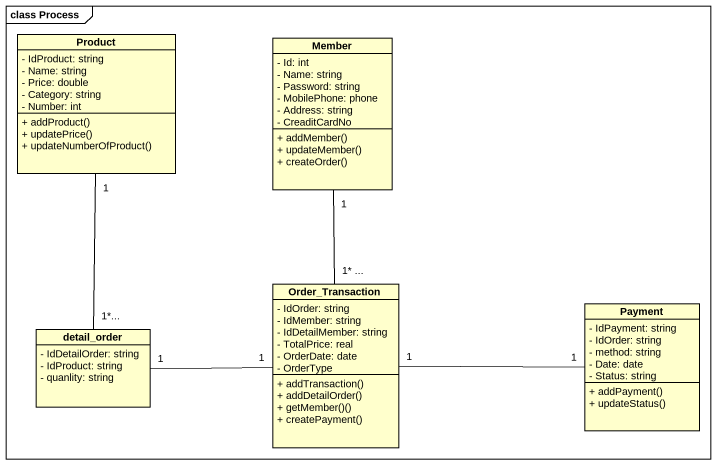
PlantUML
@startuml
mainframe class Process
hide circle
hide empty members
skinparam classAttributeIconSize 0
class Product {
  - IdProduct: string
  - Name: string
  - Price: double
  - Category: string
  - Number: int
  + addProduct()
  + updatePrice()
  + updateNumberOfProduct()
}
class Member {
  - Id: int
  - Name: string
  - Password: string
  - MobilePhone: phone
  - Address: string
  - CreaditCardNo
  + addMember()
  + updateMember()
  + createOrder()
}
class Order_Transaction {
  - IdOrder: string
  - IdMember: string
  - IdDetailMember: string
  - TotalPrice: real
  - OrderDate: date
  - OrderType
  + addTransaction()
  + addDetailOrder()
  + getMember()()
  + createPayment()
}
class detail_order {
  - IdDetailOrder: string
  - IdProduct: string
  - quanlity: string
}
class Payment {
  - IdPayment: string
  - IdOrder: string
  - method: string
  - Date: date
  - Status: string
  + addPayment()
  + updateStatus()
}
Member "1" -- "1* ..." Order_Transaction
Order_Transaction "1" -right- "1" Payment
detail_order "1*..." -up- "1" Product
detail_order "1" -right- "1" Order_Transaction
@enduml
